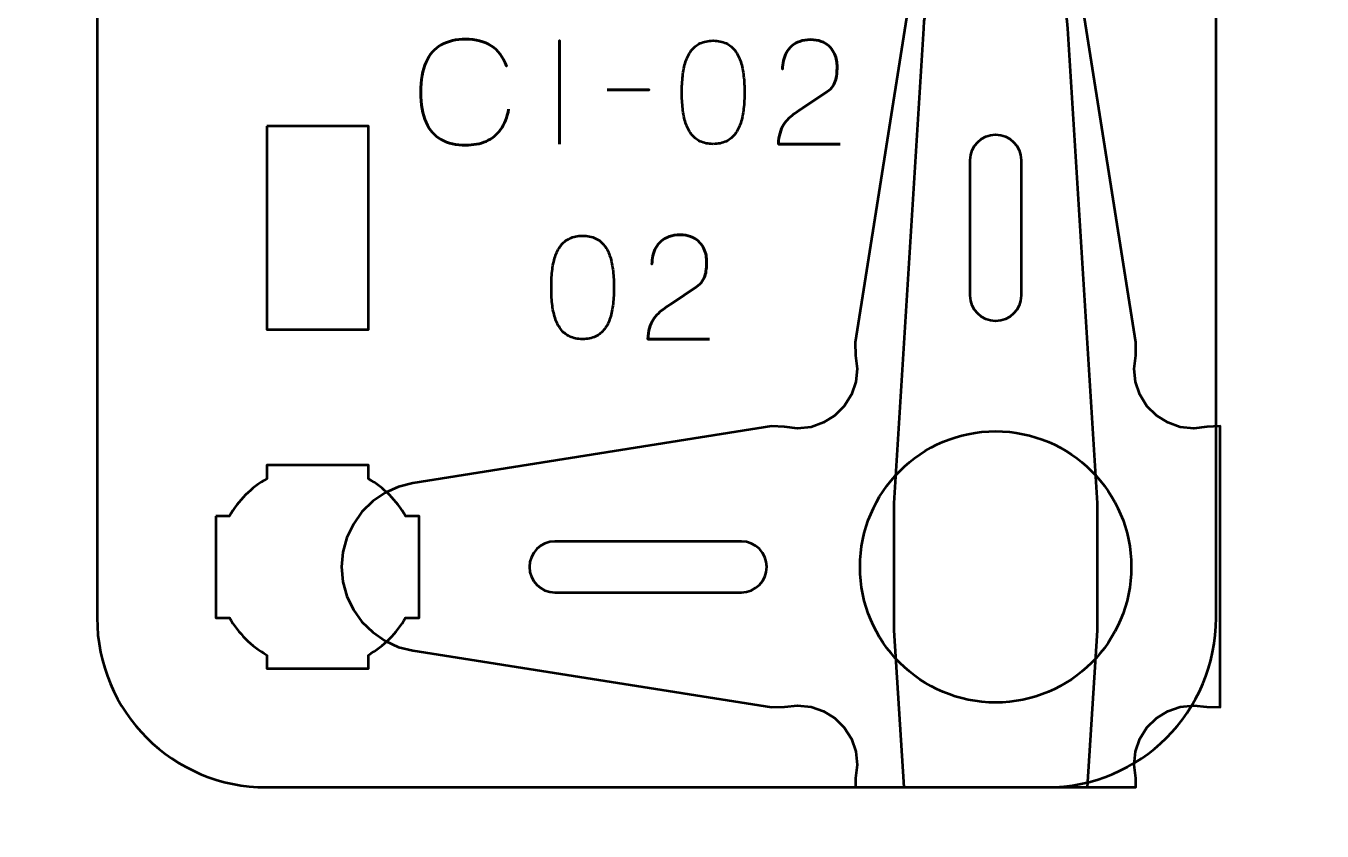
# Model space of a CAD drawing. Header units: centimetres. Extents: x -21 to 0, y -29.7 to 0.
# Drawn here: x -12.366 to -8.543, y -24.629 to -22.255 of the extents above; entities that cross this region are included whole.
import ezdxf

# ---------------------------------------------------------------- set-up
doc = ezdxf.new("R2010")
doc.units = ezdxf.units.CM
doc.header["$MEASUREMENT"] = 0
doc.layers.add('Layer 1', color=7, linetype='Continuous')

msp = doc.modelspace()

# ---------------------------------------------------------------- linework, layer by layer
at = {"layer": 'Layer 1', "color": 250, "lineweight": 53}
msp.add_ellipse((-9.50589, -23.85), major_axis=(0, 0.4), ratio=1, dxfattribs=at)
at = {"layer": 'Layer 1', "color": 22, "lineweight": 53}
msp.add_open_spline([(-21.00003, -29.19995), (-21.00003, -29.19995), (-21.00003, -0.49992), (-21.00003, -0.49992), (-21.00003, -0.49992), (-21.00003, -0.22295), (-20.77694, 0.00004), (-20.49994, 0.00004), (-20.49994, 0.00004), (-20.49994, 0.00004), (-0.50008, 0.00004), (-0.50008, 0.00004), (-0.50008, 0.00004), (-0.22294, 0.00004), (0.00002, -0.22295), (0.00002, -0.49992), (0.00002, -0.49992), (0.00002, -0.49992), (0.00002, -29.19995), (0.00002, -29.19995), (0.00002, -29.19995), (0.00002, -29.47695), (-0.22294, -29.70004), (-0.50008, -29.70004), (-0.50008, -29.70004), (-0.50008, -29.70004), (-20.49994, -29.70004), (-20.49994, -29.70004), (-20.49994, -29.70004), (-20.77694, -29.70004), (-21.00003, -29.47695), (-21.00003, -29.19995)], degree=3, knots=[0, 0, 0, 0, 0.125, 0.125, 0.125, 0.125, 0.25, 0.25, 0.25, 0.25, 0.375, 0.375, 0.375, 0.375, 0.5, 0.5, 0.5, 0.5, 0.625, 0.625, 0.625, 0.625, 0.75, 0.75, 0.75, 0.75, 0.875, 0.875, 0.875, 0.875, 1, 1, 1, 1], dxfattribs=at)
at = {"layer": 'Layer 1', "color": 114, "lineweight": 53}
msp.add_open_spline([(-11.65583, -21.19997), (-11.65583, -21.19997), (-9.35596, -21.19997), (-9.35596, -21.19997), (-9.35596, -21.19997), (-9.07882, -21.19997), (-8.85586, -21.42306), (-8.85586, -21.70006), (-8.85586, -21.70006), (-8.85586, -21.70006), (-8.85586, -23.99993), (-8.85586, -23.99993), (-8.85586, -23.99993), (-8.85586, -24.27707), (-9.07882, -24.50003), (-9.35596, -24.50003), (-9.35596, -24.50003), (-9.35596, -24.50003), (-11.65583, -24.50003), (-11.65583, -24.50003), (-11.65583, -24.50003), (-11.93283, -24.50003), (-12.15592, -24.27707), (-12.15592, -23.99993), (-12.15592, -23.99993), (-12.15592, -23.99993), (-12.15592, -21.70006), (-12.15592, -21.70006), (-12.15592, -21.70006), (-12.15592, -21.42306), (-11.93283, -21.19997), (-11.65583, -21.19997)], degree=3, knots=[0, 0, 0, 0, 0.125, 0.125, 0.125, 0.125, 0.25, 0.25, 0.25, 0.25, 0.375, 0.375, 0.375, 0.375, 0.5, 0.5, 0.5, 0.5, 0.625, 0.625, 0.625, 0.625, 0.75, 0.75, 0.75, 0.75, 0.875, 0.875, 0.875, 0.875, 1, 1, 1, 1], dxfattribs=at)
at = {"layer": 'Layer 1', "color": 30, "lineweight": 53}
for points, knots in [([(-9.25916, -22.1307), (-9.25916, -22.1307), (-9.09202, -23.18818), (-9.09202, -23.18818), (-9.09202, -23.18818), (-9.09202, -23.18818), (-9.09281, -23.227), (-9.09281, -23.227), (-9.09281, -23.227), (-9.09281, -23.227), (-9.09757, -23.26582), (-9.09757, -23.26582), (-9.09757, -23.26582), (-9.09757, -23.26582), (-9.0936, -23.30463), (-9.0936, -23.30463), (-9.0936, -23.30463), (-9.0936, -23.30463), (-9.08093, -23.34185), (-9.08093, -23.34185), (-9.08093, -23.34185), (-9.08093, -23.34185), (-9.05954, -23.37592), (-9.05954, -23.37592), (-9.05954, -23.37592), (-9.05954, -23.37592), (-9.0318, -23.40364), (-9.0318, -23.40364), (-9.0318, -23.40364), (-9.0318, -23.40364), (-8.99855, -23.42423), (-8.99855, -23.42423), (-8.99855, -23.42423), (-8.99855, -23.42423), (-8.96131, -23.4377), (-8.96131, -23.4377), (-8.96131, -23.4377), (-8.96131, -23.4377), (-8.9217, -23.44166), (-8.9217, -23.44166), (-8.9217, -23.44166), (-8.9217, -23.44166), (-8.8829, -23.43691), (-8.8829, -23.43691), (-8.8829, -23.43691), (-8.8829, -23.43691), (-8.84409, -23.43532), (-8.84409, -23.43532), (-8.84409, -23.43532), (-8.84409, -23.43532), (-8.84409, -24.26389), (-8.84409, -24.26389), (-8.84409, -24.26389), (-8.84409, -24.26389), (-8.8829, -24.26309), (-8.8829, -24.26309), (-8.8829, -24.26309), (-8.8829, -24.26309), (-8.9217, -24.25834), (-8.9217, -24.25834), (-8.9217, -24.25834), (-8.9217, -24.25834), (-8.96131, -24.26231), (-8.96131, -24.26231), (-8.96131, -24.26231), (-8.96131, -24.26231), (-8.99855, -24.27577), (-8.99855, -24.27577), (-8.99855, -24.27577), (-8.99855, -24.27577), (-9.0318, -24.29636), (-9.0318, -24.29636), (-9.0318, -24.29636), (-9.0318, -24.29636), (-9.05954, -24.32409), (-9.05954, -24.32409), (-9.05954, -24.32409), (-9.05954, -24.32409), (-9.08093, -24.35736), (-9.08093, -24.35736), (-9.08093, -24.35736), (-9.08093, -24.35736), (-9.0936, -24.39459), (-9.0936, -24.39459), (-9.0936, -24.39459), (-9.0936, -24.39459), (-9.09757, -24.43419), (-9.09757, -24.43419), (-9.09757, -24.43419), (-9.09757, -24.43419), (-9.09281, -24.47301), (-9.09281, -24.47301), (-9.09281, -24.47301), (-9.09281, -24.47301), (-9.09226, -24.50003), (-9.09226, -24.50003), (-9.09226, -24.50003), (-9.09226, -24.50003), (-9.91954, -24.50003), (-9.91954, -24.50003), (-9.91954, -24.50003), (-9.91954, -24.50003), (-9.91899, -24.47301), (-9.91899, -24.47301), (-9.91899, -24.47301), (-9.91899, -24.47301), (-9.91424, -24.43419), (-9.91424, -24.43419), (-9.91424, -24.43419), (-9.91424, -24.43419), (-9.9182, -24.39459), (-9.9182, -24.39459), (-9.9182, -24.39459), (-9.9182, -24.39459), (-9.93087, -24.35736), (-9.93087, -24.35736), (-9.93087, -24.35736), (-9.93087, -24.35736), (-9.95226, -24.32409), (-9.95226, -24.32409), (-9.95226, -24.32409), (-9.95226, -24.32409), (-9.97999, -24.29636), (-9.97999, -24.29636), (-9.97999, -24.29636), (-9.97999, -24.29636), (-10.01326, -24.27577), (-10.01326, -24.27577), (-10.01326, -24.27577), (-10.01326, -24.27577), (-10.05048, -24.26231), (-10.05048, -24.26231), (-10.05048, -24.26231), (-10.05048, -24.26231), (-10.09009, -24.25834), (-10.09009, -24.25834), (-10.09009, -24.25834), (-10.09009, -24.25834), (-10.1289, -24.26309), (-10.1289, -24.26309), (-10.1289, -24.26309), (-10.1289, -24.26309), (-10.16692, -24.26389), (-10.16692, -24.26389), (-10.16692, -24.26389), (-10.16692, -24.26389), (-11.2244, -24.09675), (-11.2244, -24.09675), (-11.2244, -24.09675), (-11.2244, -24.09675), (-11.26717, -24.08645), (-11.26717, -24.08645), (-11.26717, -24.08645), (-11.26717, -24.08645), (-11.30678, -24.06823), (-11.30678, -24.06823), (-11.30678, -24.06823), (-11.30678, -24.06823), (-11.34322, -24.04288), (-11.34322, -24.04288), (-11.34322, -24.04288), (-11.34322, -24.04288), (-11.3749, -24.01199), (-11.3749, -24.01199), (-11.3749, -24.01199), (-11.3749, -24.01199), (-11.40025, -23.97635), (-11.40025, -23.97635), (-11.40025, -23.97635), (-11.40025, -23.97635), (-11.41925, -23.93674), (-11.41925, -23.93674), (-11.41925, -23.93674), (-11.41925, -23.93674), (-11.43115, -23.89397), (-11.43115, -23.89397), (-11.43115, -23.89397), (-11.43115, -23.89397), (-11.43511, -23.84961), (-11.43511, -23.84961), (-11.43511, -23.84961), (-11.43511, -23.84961), (-11.43115, -23.80604), (-11.43115, -23.80604), (-11.43115, -23.80604), (-11.43115, -23.80604), (-11.41925, -23.76327), (-11.41925, -23.76327), (-11.41925, -23.76327), (-11.41925, -23.76327), (-11.40025, -23.72366), (-11.40025, -23.72366), (-11.40025, -23.72366), (-11.40025, -23.72366), (-11.3749, -23.68722), (-11.3749, -23.68722), (-11.3749, -23.68722), (-11.3749, -23.68722), (-11.34322, -23.65633), (-11.34322, -23.65633), (-11.34322, -23.65633), (-11.34322, -23.65633), (-11.30678, -23.63178), (-11.30678, -23.63178), (-11.30678, -23.63178), (-11.30678, -23.63178), (-11.26717, -23.61355), (-11.26717, -23.61355), (-11.26717, -23.61355), (-11.26717, -23.61355), (-11.2244, -23.60326), (-11.2244, -23.60326), (-11.2244, -23.60326), (-11.2244, -23.60326), (-10.16692, -23.43532), (-10.16692, -23.43532), (-10.16692, -23.43532), (-10.16692, -23.43532), (-10.1289, -23.43691), (-10.1289, -23.43691), (-10.1289, -23.43691), (-10.1289, -23.43691), (-10.09009, -23.44166), (-10.09009, -23.44166), (-10.09009, -23.44166), (-10.09009, -23.44166), (-10.05048, -23.4377), (-10.05048, -23.4377), (-10.05048, -23.4377), (-10.05048, -23.4377), (-10.01326, -23.42423), (-10.01326, -23.42423), (-10.01326, -23.42423), (-10.01326, -23.42423), (-9.97999, -23.40364), (-9.97999, -23.40364), (-9.97999, -23.40364), (-9.97999, -23.40364), (-9.95226, -23.37592), (-9.95226, -23.37592), (-9.95226, -23.37592), (-9.95226, -23.37592), (-9.93087, -23.34185), (-9.93087, -23.34185), (-9.93087, -23.34185), (-9.93087, -23.34185), (-9.9182, -23.30463), (-9.9182, -23.30463), (-9.9182, -23.30463), (-9.9182, -23.30463), (-9.91424, -23.26582), (-9.91424, -23.26582), (-9.91424, -23.26582), (-9.91424, -23.26582), (-9.91899, -23.227), (-9.91899, -23.227), (-9.91899, -23.227), (-9.91899, -23.227), (-9.91978, -23.18818), (-9.91978, -23.18818), (-9.91978, -23.18818), (-9.91978, -23.18818), (-9.75265, -22.1307), (-9.75265, -22.1307), (-9.75265, -22.1307), (-9.75265, -22.1307), (-9.74235, -22.08793), (-9.74235, -22.08793), (-9.74235, -22.08793), (-9.74235, -22.08793), (-9.72413, -22.04753), (-9.72413, -22.04753), (-9.72413, -22.04753), (-9.72413, -22.04753), (-9.69878, -22.01109), (-9.69878, -22.01109), (-9.69878, -22.01109), (-9.69878, -22.01109), (-9.66789, -21.9802), (-9.66789, -21.9802), (-9.66789, -21.9802), (-9.66789, -21.9802), (-9.63225, -21.95406), (-9.63225, -21.95406), (-9.63225, -21.95406), (-9.63225, -21.95406), (-9.59264, -21.93584), (-9.59264, -21.93584), (-9.59264, -21.93584), (-9.59264, -21.93584), (-9.54985, -21.92396), (-9.54985, -21.92396), (-9.54985, -21.92396), (-9.54985, -21.92396), (-9.5055, -21.92), (-9.5055, -21.92), (-9.5055, -21.92), (-9.5055, -21.92), (-9.46193, -21.92396), (-9.46193, -21.92396), (-9.46193, -21.92396), (-9.46193, -21.92396), (-9.41916, -21.93584), (-9.41916, -21.93584), (-9.41916, -21.93584), (-9.41916, -21.93584), (-9.37955, -21.95406), (-9.37955, -21.95406), (-9.37955, -21.95406), (-9.37955, -21.95406), (-9.34391, -21.9802), (-9.34391, -21.9802), (-9.34391, -21.9802), (-9.34391, -21.9802), (-9.31302, -22.01109), (-9.31302, -22.01109), (-9.31302, -22.01109), (-9.31302, -22.01109), (-9.28766, -22.04753), (-9.28766, -22.04753), (-9.28766, -22.04753), (-9.28766, -22.04753), (-9.26945, -22.08793), (-9.26945, -22.08793), (-9.26945, -22.08793), (-9.26945, -22.08793), (-9.25916, -22.1307), (-9.25916, -22.1307)], [0, 0, 0, 0, 0.0121951, 0.0121951, 0.0121951, 0.0121951, 0.0243902, 0.0243902, 0.0243902, 0.0243902, 0.0365854, 0.0365854, 0.0365854, 0.0365854, 0.0487805, 0.0487805, 0.0487805, 0.0487805, 0.0609756, 0.0609756, 0.0609756, 0.0609756, 0.0731707, 0.0731707, 0.0731707, 0.0731707, 0.0853659, 0.0853659, 0.0853659, 0.0853659, 0.097561, 0.097561, 0.097561, 0.097561, 0.1097561, 0.1097561, 0.1097561, 0.1097561, 0.1219512, 0.1219512, 0.1219512, 0.1219512, 0.1341463, 0.1341463, 0.1341463, 0.1341463, 0.1463415, 0.1463415, 0.1463415, 0.1463415, 0.1585366, 0.1585366, 0.1585366, 0.1585366, 0.1707317, 0.1707317, 0.1707317, 0.1707317, 0.1829268, 0.1829268, 0.1829268, 0.1829268, 0.195122, 0.195122, 0.195122, 0.195122, 0.2073171, 0.2073171, 0.2073171, 0.2073171, 0.2195122, 0.2195122, 0.2195122, 0.2195122, 0.2317073, 0.2317073, 0.2317073, 0.2317073, 0.2439024, 0.2439024, 0.2439024, 0.2439024, 0.2560976, 0.2560976, 0.2560976, 0.2560976, 0.2682927, 0.2682927, 0.2682927, 0.2682927, 0.2804878, 0.2804878, 0.2804878, 0.2804878, 0.2926829, 0.2926829, 0.2926829, 0.2926829, 0.304878, 0.304878, 0.304878, 0.304878, 0.3170732, 0.3170732, 0.3170732, 0.3170732, 0.3292683, 0.3292683, 0.3292683, 0.3292683, 0.3414634, 0.3414634, 0.3414634, 0.3414634, 0.3536585, 0.3536585, 0.3536585, 0.3536585, 0.3658537, 0.3658537, 0.3658537, 0.3658537, 0.3780488, 0.3780488, 0.3780488, 0.3780488, 0.3902439, 0.3902439, 0.3902439, 0.3902439, 0.402439, 0.402439, 0.402439, 0.402439, 0.4146341, 0.4146341, 0.4146341, 0.4146341, 0.4268293, 0.4268293, 0.4268293, 0.4268293, 0.4390244, 0.4390244, 0.4390244, 0.4390244, 0.4512195, 0.4512195, 0.4512195, 0.4512195, 0.4634146, 0.4634146, 0.4634146, 0.4634146, 0.4756098, 0.4756098, 0.4756098, 0.4756098, 0.4878049, 0.4878049, 0.4878049, 0.4878049, 0.5, 0.5, 0.5, 0.5, 0.5121951, 0.5121951, 0.5121951, 0.5121951, 0.5243902, 0.5243902, 0.5243902, 0.5243902, 0.5365854, 0.5365854, 0.5365854, 0.5365854, 0.5487805, 0.5487805, 0.5487805, 0.5487805, 0.5609756, 0.5609756, 0.5609756, 0.5609756, 0.5731707, 0.5731707, 0.5731707, 0.5731707, 0.5853659, 0.5853659, 0.5853659, 0.5853659, 0.597561, 0.597561, 0.597561, 0.597561, 0.6097561, 0.6097561, 0.6097561, 0.6097561, 0.6219512, 0.6219512, 0.6219512, 0.6219512, 0.6341463, 0.6341463, 0.6341463, 0.6341463, 0.6463415, 0.6463415, 0.6463415, 0.6463415, 0.6585366, 0.6585366, 0.6585366, 0.6585366, 0.6707317, 0.6707317, 0.6707317, 0.6707317, 0.6829268, 0.6829268, 0.6829268, 0.6829268, 0.695122, 0.695122, 0.695122, 0.695122, 0.7073171, 0.7073171, 0.7073171, 0.7073171, 0.7195122, 0.7195122, 0.7195122, 0.7195122, 0.7317073, 0.7317073, 0.7317073, 0.7317073, 0.7439024, 0.7439024, 0.7439024, 0.7439024, 0.7560976, 0.7560976, 0.7560976, 0.7560976, 0.7682927, 0.7682927, 0.7682927, 0.7682927, 0.7804878, 0.7804878, 0.7804878, 0.7804878, 0.7926829, 0.7926829, 0.7926829, 0.7926829, 0.804878, 0.804878, 0.804878, 0.804878, 0.8170732, 0.8170732, 0.8170732, 0.8170732, 0.8292683, 0.8292683, 0.8292683, 0.8292683, 0.8414634, 0.8414634, 0.8414634, 0.8414634, 0.8536585, 0.8536585, 0.8536585, 0.8536585, 0.8658537, 0.8658537, 0.8658537, 0.8658537, 0.8780488, 0.8780488, 0.8780488, 0.8780488, 0.8902439, 0.8902439, 0.8902439, 0.8902439, 0.902439, 0.902439, 0.902439, 0.902439, 0.9146341, 0.9146341, 0.9146341, 0.9146341, 0.9268293, 0.9268293, 0.9268293, 0.9268293, 0.9390244, 0.9390244, 0.9390244, 0.9390244, 0.9512195, 0.9512195, 0.9512195, 0.9512195, 0.9634146, 0.9634146, 0.9634146, 0.9634146, 0.9756098, 0.9756098, 0.9756098, 0.9756098, 0.9878049, 0.9878049, 0.9878049, 0.9878049, 1, 1, 1, 1]), ([(-9.80589, -24.0375), (-9.80589, -24.0375), (-9.80589, -23.6625), (-9.80589, -23.6625), (-9.80589, -23.6625), (-9.80589, -23.6625), (-9.71839, -22.2625), (-9.71839, -22.2625), (-9.71839, -22.2625), (-9.71839, -22.14546), (-9.62293, -22.05), (-9.50589, -22.05), (-9.50589, -22.05), (-9.38885, -22.05), (-9.29339, -22.14546), (-9.29339, -22.2625), (-9.29339, -22.2625), (-9.29339, -22.2625), (-9.20589, -23.6625), (-9.20589, -23.6625), (-9.20589, -23.6625), (-9.20589, -23.6625), (-9.20589, -24.0375), (-9.20589, -24.0375), (-9.20589, -24.0375), (-9.20589, -24.0375), (-9.2348, -24.50003), (-9.2348, -24.50003), (-9.2348, -24.50003), (-9.2348, -24.50003), (-9.77698, -24.50003), (-9.77698, -24.50003), (-9.77698, -24.50003), (-9.77698, -24.50003), (-9.80589, -24.0375), (-9.80589, -24.0375)], [0, 0, 0, 0, 0.1111111, 0.1111111, 0.1111111, 0.1111111, 0.2222222, 0.2222222, 0.2222222, 0.2222222, 0.3333333, 0.3333333, 0.3333333, 0.3333333, 0.4444444, 0.4444444, 0.4444444, 0.4444444, 0.5555556, 0.5555556, 0.5555556, 0.5555556, 0.6666667, 0.6666667, 0.6666667, 0.6666667, 0.7777778, 0.7777778, 0.7777778, 0.7777778, 0.8888889, 0.8888889, 0.8888889, 0.8888889, 1, 1, 1, 1]), ([(-10.94226, -22.50037), (-10.94678, -22.52457), (-10.95468, -22.54454), (-10.96576, -22.5602), (-10.96576, -22.5602), (-10.9769, -22.5758), (-10.99116, -22.58737), (-11.00851, -22.59492), (-11.00851, -22.59492), (-11.0258, -22.60247), (-11.04612, -22.60628), (-11.06926, -22.60621), (-11.06926, -22.60621), (-11.09741, -22.60628), (-11.12133, -22.60084), (-11.14095, -22.58977), (-11.14095, -22.58977), (-11.16056, -22.57876), (-11.17552, -22.56176), (-11.18582, -22.53869), (-11.18582, -22.53869), (-11.19612, -22.51561), (-11.20127, -22.48605), (-11.20134, -22.45), (-11.20134, -22.45), (-11.20127, -22.41409), (-11.19612, -22.38459), (-11.18582, -22.36152), (-11.18582, -22.36152), (-11.17552, -22.33845), (-11.16056, -22.32138), (-11.14095, -22.3103), (-11.14095, -22.3103), (-11.12133, -22.29922), (-11.09741, -22.29372), (-11.06926, -22.29379), (-11.06926, -22.29379), (-11.03913, -22.29372), (-11.01388, -22.30014), (-10.99356, -22.31305), (-10.99356, -22.31305), (-10.97331, -22.32596), (-10.95842, -22.34593), (-10.94904, -22.37295), (-10.94904, -22.37295), (-10.95842, -22.34593), (-10.97331, -22.32596), (-10.99356, -22.31305), (-10.99356, -22.31305), (-11.01388, -22.30014), (-11.03913, -22.29372), (-11.06926, -22.29379), (-11.06926, -22.29379), (-11.09741, -22.29372), (-11.12133, -22.29922), (-11.14095, -22.3103), (-11.14095, -22.3103), (-11.16056, -22.32138), (-11.17552, -22.33845), (-11.18582, -22.36152), (-11.18582, -22.36152), (-11.19612, -22.38459), (-11.20127, -22.41409), (-11.20134, -22.45), (-11.20134, -22.45), (-11.20127, -22.48605), (-11.19612, -22.51561), (-11.18582, -22.53869), (-11.18582, -22.53869), (-11.17552, -22.56176), (-11.16056, -22.57876), (-11.14095, -22.58977), (-11.14095, -22.58977), (-11.12133, -22.60084), (-11.09741, -22.60628), (-11.06926, -22.60621), (-11.06926, -22.60621), (-11.04612, -22.60628), (-11.0258, -22.60247), (-11.00851, -22.59492), (-11.00851, -22.59492), (-10.99116, -22.58737), (-10.9769, -22.5758), (-10.96576, -22.5602), (-10.96576, -22.5602), (-10.95468, -22.54454), (-10.94678, -22.52457), (-10.94226, -22.50037)], [0, 0, 0, 0, 0.0454545, 0.0454545, 0.0454545, 0.0454545, 0.0909091, 0.0909091, 0.0909091, 0.0909091, 0.1363636, 0.1363636, 0.1363636, 0.1363636, 0.1818182, 0.1818182, 0.1818182, 0.1818182, 0.2272727, 0.2272727, 0.2272727, 0.2272727, 0.2727273, 0.2727273, 0.2727273, 0.2727273, 0.3181818, 0.3181818, 0.3181818, 0.3181818, 0.3636364, 0.3636364, 0.3636364, 0.3636364, 0.4090909, 0.4090909, 0.4090909, 0.4090909, 0.4545455, 0.4545455, 0.4545455, 0.4545455, 0.5, 0.5, 0.5, 0.5, 0.5454545, 0.5454545, 0.5454545, 0.5454545, 0.5909091, 0.5909091, 0.5909091, 0.5909091, 0.6363636, 0.6363636, 0.6363636, 0.6363636, 0.6818182, 0.6818182, 0.6818182, 0.6818182, 0.7272727, 0.7272727, 0.7272727, 0.7272727, 0.7727273, 0.7727273, 0.7727273, 0.7727273, 0.8181818, 0.8181818, 0.8181818, 0.8181818, 0.8636364, 0.8636364, 0.8636364, 0.8636364, 0.9090909, 0.9090909, 0.9090909, 0.9090909, 0.9545455, 0.9545455, 0.9545455, 0.9545455, 1, 1, 1, 1]), ([(-10.7924, -22.60282), (-10.7924, -22.60282), (-10.7924, -22.2976), (-10.7924, -22.2976), (-10.7924, -22.2976), (-10.7924, -22.2976), (-10.7924, -22.60282), (-10.7924, -22.60282)], [0, 0, 0, 0, 0.5, 0.5, 0.5, 0.5, 1, 1, 1, 1]), ([(-10.33901, -22.60282), (-10.3242, -22.60275), (-10.31143, -22.60014), (-10.30077, -22.59506), (-10.30077, -22.59506), (-10.29019, -22.58998), (-10.28137, -22.58271), (-10.27432, -22.57347), (-10.27432, -22.57347), (-10.26733, -22.56416), (-10.26183, -22.55315), (-10.25774, -22.54045), (-10.25774, -22.54045), (-10.25371, -22.52775), (-10.25082, -22.51385), (-10.2492, -22.49861), (-10.2492, -22.49861), (-10.2475, -22.48337), (-10.24666, -22.46735), (-10.24673, -22.45042), (-10.24673, -22.45042), (-10.24666, -22.43356), (-10.2475, -22.41754), (-10.2492, -22.40237), (-10.2492, -22.40237), (-10.25082, -22.3872), (-10.25371, -22.37323), (-10.25774, -22.36053), (-10.25774, -22.36053), (-10.26183, -22.3479), (-10.26733, -22.3369), (-10.27432, -22.32751), (-10.27432, -22.32751), (-10.28137, -22.3182), (-10.29019, -22.31093), (-10.30077, -22.30585), (-10.30077, -22.30585), (-10.31143, -22.3007), (-10.3242, -22.29809), (-10.33901, -22.29802), (-10.33901, -22.29802), (-10.35383, -22.29809), (-10.3666, -22.3007), (-10.37726, -22.30585), (-10.37726, -22.30585), (-10.38784, -22.31093), (-10.39666, -22.3182), (-10.40371, -22.32751), (-10.40371, -22.32751), (-10.4107, -22.3369), (-10.4162, -22.3479), (-10.42029, -22.36053), (-10.42029, -22.36053), (-10.42432, -22.37323), (-10.42721, -22.3872), (-10.42883, -22.40237), (-10.42883, -22.40237), (-10.43052, -22.41754), (-10.43137, -22.43356), (-10.4313, -22.45042), (-10.4313, -22.45042), (-10.43137, -22.46735), (-10.43052, -22.48337), (-10.42883, -22.49861), (-10.42883, -22.49861), (-10.42721, -22.51385), (-10.42432, -22.52775), (-10.42029, -22.54045), (-10.42029, -22.54045), (-10.4162, -22.55315), (-10.4107, -22.56416), (-10.40371, -22.57347), (-10.40371, -22.57347), (-10.39666, -22.58271), (-10.38784, -22.58998), (-10.37726, -22.59506), (-10.37726, -22.59506), (-10.3666, -22.60014), (-10.35383, -22.60275), (-10.33901, -22.60282)], [0, 0, 0, 0, 0.05, 0.05, 0.05, 0.05, 0.1, 0.1, 0.1, 0.1, 0.15, 0.15, 0.15, 0.15, 0.2, 0.2, 0.2, 0.2, 0.25, 0.25, 0.25, 0.25, 0.3, 0.3, 0.3, 0.3, 0.35, 0.35, 0.35, 0.35, 0.4, 0.4, 0.4, 0.4, 0.45, 0.45, 0.45, 0.45, 0.5, 0.5, 0.5, 0.5, 0.55, 0.55, 0.55, 0.55, 0.6, 0.6, 0.6, 0.6, 0.65, 0.65, 0.65, 0.65, 0.7, 0.7, 0.7, 0.7, 0.75, 0.75, 0.75, 0.75, 0.8, 0.8, 0.8, 0.8, 0.85, 0.85, 0.85, 0.85, 0.9, 0.9, 0.9, 0.9, 0.95, 0.95, 0.95, 0.95, 1, 1, 1, 1]), ([(-10.33901, -22.60282), (-10.3242, -22.60275), (-10.31143, -22.60014), (-10.30077, -22.59506), (-10.30077, -22.59506), (-10.29019, -22.58998), (-10.28137, -22.58271), (-10.27432, -22.57347), (-10.27432, -22.57347), (-10.26733, -22.56416), (-10.26183, -22.55315), (-10.25774, -22.54045), (-10.25774, -22.54045), (-10.25371, -22.52775), (-10.25082, -22.51385), (-10.2492, -22.49861), (-10.2492, -22.49861), (-10.2475, -22.48337), (-10.24666, -22.46735), (-10.24673, -22.45042), (-10.24673, -22.45042), (-10.24666, -22.43356), (-10.2475, -22.41754), (-10.2492, -22.40237), (-10.2492, -22.40237), (-10.25082, -22.3872), (-10.25371, -22.37323), (-10.25774, -22.36053), (-10.25774, -22.36053), (-10.26183, -22.3479), (-10.26733, -22.3369), (-10.27432, -22.32751), (-10.27432, -22.32751), (-10.28137, -22.3182), (-10.29019, -22.31093), (-10.30077, -22.30585), (-10.30077, -22.30585), (-10.31143, -22.3007), (-10.3242, -22.29809), (-10.33901, -22.29802), (-10.33901, -22.29802), (-10.35383, -22.29809), (-10.3666, -22.3007), (-10.37726, -22.30585), (-10.37726, -22.30585), (-10.38784, -22.31093), (-10.39666, -22.3182), (-10.40371, -22.32751), (-10.40371, -22.32751), (-10.4107, -22.3369), (-10.4162, -22.3479), (-10.42029, -22.36053), (-10.42029, -22.36053), (-10.42432, -22.37323), (-10.42721, -22.3872), (-10.42883, -22.40237), (-10.42883, -22.40237), (-10.43052, -22.41754), (-10.43137, -22.43356), (-10.4313, -22.45042), (-10.4313, -22.45042), (-10.43137, -22.46735), (-10.43052, -22.48337), (-10.42883, -22.49861), (-10.42883, -22.49861), (-10.42721, -22.51385), (-10.42432, -22.52775), (-10.42029, -22.54045), (-10.42029, -22.54045), (-10.4162, -22.55315), (-10.4107, -22.56416), (-10.40371, -22.57347), (-10.40371, -22.57347), (-10.39666, -22.58271), (-10.38784, -22.58998), (-10.37726, -22.59506), (-10.37726, -22.59506), (-10.3666, -22.60014), (-10.35383, -22.60275), (-10.33901, -22.60282)], [0, 0, 0, 0, 0.05, 0.05, 0.05, 0.05, 0.1, 0.1, 0.1, 0.1, 0.15, 0.15, 0.15, 0.15, 0.2, 0.2, 0.2, 0.2, 0.25, 0.25, 0.25, 0.25, 0.3, 0.3, 0.3, 0.3, 0.35, 0.35, 0.35, 0.35, 0.4, 0.4, 0.4, 0.4, 0.45, 0.45, 0.45, 0.45, 0.5, 0.5, 0.5, 0.5, 0.55, 0.55, 0.55, 0.55, 0.6, 0.6, 0.6, 0.6, 0.65, 0.65, 0.65, 0.65, 0.7, 0.7, 0.7, 0.7, 0.75, 0.75, 0.75, 0.75, 0.8, 0.8, 0.8, 0.8, 0.85, 0.85, 0.85, 0.85, 0.9, 0.9, 0.9, 0.9, 0.95, 0.95, 0.95, 0.95, 1, 1, 1, 1]), ([(-9.96479, -22.60282), (-9.96479, -22.60282), (-10.1464, -22.60282), (-10.1464, -22.60282), (-10.1464, -22.60282), (-10.14605, -22.59054), (-10.1445, -22.57968), (-10.14188, -22.57036), (-10.14188, -22.57036), (-10.1392, -22.56105), (-10.13561, -22.55287), (-10.13116, -22.54581), (-10.13116, -22.54581), (-10.12664, -22.53876), (-10.12149, -22.53248), (-10.11564, -22.52697), (-10.11564, -22.52697), (-10.10978, -22.5214), (-10.1035, -22.51632), (-10.09673, -22.51152), (-10.09673, -22.51152), (-10.08996, -22.50679), (-10.08297, -22.50207), (-10.0757, -22.49741), (-10.0757, -22.49741), (-10.0757, -22.49741), (-10.00331, -22.44915), (-10.00331, -22.44915), (-10.00331, -22.44915), (-9.99591, -22.44393), (-9.99012, -22.43822), (-9.98603, -22.43208), (-9.98603, -22.43208), (-9.98187, -22.42594), (-9.97897, -22.41945), (-9.97721, -22.4126), (-9.97721, -22.4126), (-9.97552, -22.40583), (-9.97446, -22.39885), (-9.97411, -22.39179), (-9.97411, -22.39179), (-9.97375, -22.38466), (-9.97361, -22.37754), (-9.97368, -22.37041), (-9.97368, -22.37041), (-9.97368, -22.36456), (-9.97446, -22.35828), (-9.97601, -22.3515), (-9.97601, -22.3515), (-9.97763, -22.3448), (-9.98017, -22.3381), (-9.98377, -22.33147), (-9.98377, -22.33147), (-9.98737, -22.32483), (-9.99217, -22.31877), (-9.99816, -22.31326), (-9.99816, -22.31326), (-10.00416, -22.30783), (-10.01157, -22.30346), (-10.02039, -22.30014), (-10.02039, -22.30014), (-10.02921, -22.29682), (-10.03958, -22.29513), (-10.05157, -22.29506), (-10.05157, -22.29506), (-10.06364, -22.29513), (-10.07429, -22.29682), (-10.08347, -22.30007), (-10.08347, -22.30007), (-10.09264, -22.30331), (-10.10047, -22.30783), (-10.10696, -22.31354), (-10.10696, -22.31354), (-10.11345, -22.31926), (-10.11867, -22.32589), (-10.12276, -22.3333), (-10.12276, -22.3333), (-10.12686, -22.34071), (-10.12982, -22.34861), (-10.13172, -22.35694), (-10.13172, -22.35694), (-10.13363, -22.36526), (-10.13455, -22.37373), (-10.13455, -22.38227), (-10.13455, -22.38227), (-10.13455, -22.37373), (-10.13363, -22.36526), (-10.13172, -22.35694), (-10.13172, -22.35694), (-10.12982, -22.34861), (-10.12686, -22.34071), (-10.12276, -22.3333), (-10.12276, -22.3333), (-10.11867, -22.32589), (-10.11345, -22.31926), (-10.10696, -22.31354), (-10.10696, -22.31354), (-10.10047, -22.30783), (-10.09264, -22.30331), (-10.08347, -22.30007), (-10.08347, -22.30007), (-10.07429, -22.29682), (-10.06364, -22.29513), (-10.05157, -22.29506), (-10.05157, -22.29506), (-10.03958, -22.29513), (-10.02921, -22.29682), (-10.02039, -22.30014), (-10.02039, -22.30014), (-10.01157, -22.30346), (-10.00416, -22.30783), (-9.99816, -22.31326), (-9.99816, -22.31326), (-9.99217, -22.31877), (-9.98737, -22.32483), (-9.98377, -22.33147), (-9.98377, -22.33147), (-9.98017, -22.3381), (-9.97763, -22.3448), (-9.97601, -22.3515), (-9.97601, -22.3515), (-9.97446, -22.35828), (-9.97368, -22.36456), (-9.97368, -22.37041), (-9.97368, -22.37041), (-9.97361, -22.37754), (-9.97375, -22.38466), (-9.97411, -22.39179), (-9.97411, -22.39179), (-9.97446, -22.39885), (-9.97552, -22.40583), (-9.97721, -22.4126), (-9.97721, -22.4126), (-9.97897, -22.41945), (-9.98187, -22.42594), (-9.98603, -22.43208), (-9.98603, -22.43208), (-9.99012, -22.43822), (-9.99591, -22.44393), (-10.00331, -22.44915), (-10.00331, -22.44915), (-10.00331, -22.44915), (-10.0757, -22.49741), (-10.0757, -22.49741), (-10.0757, -22.49741), (-10.08297, -22.50207), (-10.08996, -22.50679), (-10.09673, -22.51152), (-10.09673, -22.51152), (-10.1035, -22.51632), (-10.10978, -22.5214), (-10.11564, -22.52697), (-10.11564, -22.52697), (-10.12149, -22.53248), (-10.12664, -22.53876), (-10.13116, -22.54581), (-10.13116, -22.54581), (-10.13561, -22.55287), (-10.1392, -22.56105), (-10.14188, -22.57036), (-10.14188, -22.57036), (-10.1445, -22.57968), (-10.14605, -22.59054), (-10.1464, -22.60282), (-10.1464, -22.60282), (-10.1464, -22.60282), (-9.96479, -22.60282), (-9.96479, -22.60282)], [0, 0, 0, 0, 0.0238095, 0.0238095, 0.0238095, 0.0238095, 0.047619, 0.047619, 0.047619, 0.047619, 0.0714286, 0.0714286, 0.0714286, 0.0714286, 0.0952381, 0.0952381, 0.0952381, 0.0952381, 0.1190476, 0.1190476, 0.1190476, 0.1190476, 0.1428571, 0.1428571, 0.1428571, 0.1428571, 0.1666667, 0.1666667, 0.1666667, 0.1666667, 0.1904762, 0.1904762, 0.1904762, 0.1904762, 0.2142857, 0.2142857, 0.2142857, 0.2142857, 0.2380952, 0.2380952, 0.2380952, 0.2380952, 0.2619048, 0.2619048, 0.2619048, 0.2619048, 0.2857143, 0.2857143, 0.2857143, 0.2857143, 0.3095238, 0.3095238, 0.3095238, 0.3095238, 0.3333333, 0.3333333, 0.3333333, 0.3333333, 0.3571429, 0.3571429, 0.3571429, 0.3571429, 0.3809524, 0.3809524, 0.3809524, 0.3809524, 0.4047619, 0.4047619, 0.4047619, 0.4047619, 0.4285714, 0.4285714, 0.4285714, 0.4285714, 0.452381, 0.452381, 0.452381, 0.452381, 0.4761905, 0.4761905, 0.4761905, 0.4761905, 0.5, 0.5, 0.5, 0.5, 0.5238095, 0.5238095, 0.5238095, 0.5238095, 0.547619, 0.547619, 0.547619, 0.547619, 0.5714286, 0.5714286, 0.5714286, 0.5714286, 0.5952381, 0.5952381, 0.5952381, 0.5952381, 0.6190476, 0.6190476, 0.6190476, 0.6190476, 0.6428571, 0.6428571, 0.6428571, 0.6428571, 0.6666667, 0.6666667, 0.6666667, 0.6666667, 0.6904762, 0.6904762, 0.6904762, 0.6904762, 0.7142857, 0.7142857, 0.7142857, 0.7142857, 0.7380952, 0.7380952, 0.7380952, 0.7380952, 0.7619048, 0.7619048, 0.7619048, 0.7619048, 0.7857143, 0.7857143, 0.7857143, 0.7857143, 0.8095238, 0.8095238, 0.8095238, 0.8095238, 0.8333333, 0.8333333, 0.8333333, 0.8333333, 0.8571429, 0.8571429, 0.8571429, 0.8571429, 0.8809524, 0.8809524, 0.8809524, 0.8809524, 0.9047619, 0.9047619, 0.9047619, 0.9047619, 0.9285714, 0.9285714, 0.9285714, 0.9285714, 0.952381, 0.952381, 0.952381, 0.952381, 0.9761905, 0.9761905, 0.9761905, 0.9761905, 1, 1, 1, 1]), ([(-10.65143, -22.44322), (-10.65143, -22.44322), (-10.52824, -22.44322), (-10.52824, -22.44322), (-10.52824, -22.44322), (-10.52824, -22.44322), (-10.65143, -22.44322), (-10.65143, -22.44322)], [0, 0, 0, 0, 0.5, 0.5, 0.5, 0.5, 1, 1, 1, 1]), ([(-10.72403, -23.17813), (-10.70922, -23.17806), (-10.69645, -23.17545), (-10.68579, -23.17037), (-10.68579, -23.17037), (-10.67521, -23.16529), (-10.66639, -23.15802), (-10.65934, -23.14878), (-10.65934, -23.14878), (-10.65235, -23.13947), (-10.64685, -23.12846), (-10.64276, -23.11576), (-10.64276, -23.11576), (-10.63873, -23.10306), (-10.63584, -23.08916), (-10.63422, -23.07392), (-10.63422, -23.07392), (-10.63252, -23.05868), (-10.63168, -23.04266), (-10.63175, -23.02573), (-10.63175, -23.02573), (-10.63168, -23.00887), (-10.63252, -22.99285), (-10.63422, -22.97768), (-10.63422, -22.97768), (-10.63584, -22.96251), (-10.63873, -22.94854), (-10.64276, -22.93584), (-10.64276, -22.93584), (-10.64685, -22.92321), (-10.65235, -22.91221), (-10.65934, -22.90282), (-10.65934, -22.90282), (-10.66639, -22.89351), (-10.67521, -22.88624), (-10.68579, -22.88116), (-10.68579, -22.88116), (-10.69645, -22.87601), (-10.70922, -22.8734), (-10.72403, -22.87333), (-10.72403, -22.87333), (-10.73885, -22.8734), (-10.75162, -22.87601), (-10.76228, -22.88116), (-10.76228, -22.88116), (-10.77286, -22.88624), (-10.78168, -22.89351), (-10.78873, -22.90282), (-10.78873, -22.90282), (-10.79572, -22.91221), (-10.80122, -22.92321), (-10.80531, -22.93584), (-10.80531, -22.93584), (-10.80934, -22.94854), (-10.81223, -22.96251), (-10.81385, -22.97768), (-10.81385, -22.97768), (-10.81554, -22.99285), (-10.81639, -23.00887), (-10.81632, -23.02573), (-10.81632, -23.02573), (-10.81639, -23.04266), (-10.81554, -23.05868), (-10.81385, -23.07392), (-10.81385, -23.07392), (-10.81223, -23.08916), (-10.80934, -23.10306), (-10.80531, -23.11576), (-10.80531, -23.11576), (-10.80122, -23.12846), (-10.79572, -23.13947), (-10.78873, -23.14878), (-10.78873, -23.14878), (-10.78168, -23.15802), (-10.77286, -23.16529), (-10.76228, -23.17037), (-10.76228, -23.17037), (-10.75162, -23.17545), (-10.73885, -23.17806), (-10.72403, -23.17813)], [0, 0, 0, 0, 0.05, 0.05, 0.05, 0.05, 0.1, 0.1, 0.1, 0.1, 0.15, 0.15, 0.15, 0.15, 0.2, 0.2, 0.2, 0.2, 0.25, 0.25, 0.25, 0.25, 0.3, 0.3, 0.3, 0.3, 0.35, 0.35, 0.35, 0.35, 0.4, 0.4, 0.4, 0.4, 0.45, 0.45, 0.45, 0.45, 0.5, 0.5, 0.5, 0.5, 0.55, 0.55, 0.55, 0.55, 0.6, 0.6, 0.6, 0.6, 0.65, 0.65, 0.65, 0.65, 0.7, 0.7, 0.7, 0.7, 0.75, 0.75, 0.75, 0.75, 0.8, 0.8, 0.8, 0.8, 0.85, 0.85, 0.85, 0.85, 0.9, 0.9, 0.9, 0.9, 0.95, 0.95, 0.95, 0.95, 1, 1, 1, 1]), ([(-10.72403, -23.17813), (-10.70922, -23.17806), (-10.69645, -23.17545), (-10.68579, -23.17037), (-10.68579, -23.17037), (-10.67521, -23.16529), (-10.66639, -23.15802), (-10.65934, -23.14878), (-10.65934, -23.14878), (-10.65235, -23.13947), (-10.64685, -23.12846), (-10.64276, -23.11576), (-10.64276, -23.11576), (-10.63873, -23.10306), (-10.63584, -23.08916), (-10.63422, -23.07392), (-10.63422, -23.07392), (-10.63252, -23.05868), (-10.63168, -23.04266), (-10.63175, -23.02573), (-10.63175, -23.02573), (-10.63168, -23.00887), (-10.63252, -22.99285), (-10.63422, -22.97768), (-10.63422, -22.97768), (-10.63584, -22.96251), (-10.63873, -22.94854), (-10.64276, -22.93584), (-10.64276, -22.93584), (-10.64685, -22.92321), (-10.65235, -22.91221), (-10.65934, -22.90282), (-10.65934, -22.90282), (-10.66639, -22.89351), (-10.67521, -22.88624), (-10.68579, -22.88116), (-10.68579, -22.88116), (-10.69645, -22.87601), (-10.70922, -22.8734), (-10.72403, -22.87333), (-10.72403, -22.87333), (-10.73885, -22.8734), (-10.75162, -22.87601), (-10.76228, -22.88116), (-10.76228, -22.88116), (-10.77286, -22.88624), (-10.78168, -22.89351), (-10.78873, -22.90282), (-10.78873, -22.90282), (-10.79572, -22.91221), (-10.80122, -22.92321), (-10.80531, -22.93584), (-10.80531, -22.93584), (-10.80934, -22.94854), (-10.81223, -22.96251), (-10.81385, -22.97768), (-10.81385, -22.97768), (-10.81554, -22.99285), (-10.81639, -23.00887), (-10.81632, -23.02573), (-10.81632, -23.02573), (-10.81639, -23.04266), (-10.81554, -23.05868), (-10.81385, -23.07392), (-10.81385, -23.07392), (-10.81223, -23.08916), (-10.80934, -23.10306), (-10.80531, -23.11576), (-10.80531, -23.11576), (-10.80122, -23.12846), (-10.79572, -23.13947), (-10.78873, -23.14878), (-10.78873, -23.14878), (-10.78168, -23.15802), (-10.77286, -23.16529), (-10.76228, -23.17037), (-10.76228, -23.17037), (-10.75162, -23.17545), (-10.73885, -23.17806), (-10.72403, -23.17813)], [0, 0, 0, 0, 0.05, 0.05, 0.05, 0.05, 0.1, 0.1, 0.1, 0.1, 0.15, 0.15, 0.15, 0.15, 0.2, 0.2, 0.2, 0.2, 0.25, 0.25, 0.25, 0.25, 0.3, 0.3, 0.3, 0.3, 0.35, 0.35, 0.35, 0.35, 0.4, 0.4, 0.4, 0.4, 0.45, 0.45, 0.45, 0.45, 0.5, 0.5, 0.5, 0.5, 0.55, 0.55, 0.55, 0.55, 0.6, 0.6, 0.6, 0.6, 0.65, 0.65, 0.65, 0.65, 0.7, 0.7, 0.7, 0.7, 0.75, 0.75, 0.75, 0.75, 0.8, 0.8, 0.8, 0.8, 0.85, 0.85, 0.85, 0.85, 0.9, 0.9, 0.9, 0.9, 0.95, 0.95, 0.95, 0.95, 1, 1, 1, 1]), ([(-10.34981, -23.17813), (-10.34981, -23.17813), (-10.53142, -23.17813), (-10.53142, -23.17813), (-10.53142, -23.17813), (-10.53107, -23.16585), (-10.52952, -23.15499), (-10.5269, -23.14567), (-10.5269, -23.14567), (-10.52422, -23.13636), (-10.52063, -23.12818), (-10.51618, -23.12112), (-10.51618, -23.12112), (-10.51166, -23.11407), (-10.50651, -23.10779), (-10.50066, -23.10228), (-10.50066, -23.10228), (-10.4948, -23.09671), (-10.48852, -23.09163), (-10.48175, -23.08683), (-10.48175, -23.08683), (-10.47498, -23.0821), (-10.46799, -23.07738), (-10.46072, -23.07272), (-10.46072, -23.07272), (-10.46072, -23.07272), (-10.38833, -23.02446), (-10.38833, -23.02446), (-10.38833, -23.02446), (-10.38093, -23.01924), (-10.37514, -23.01353), (-10.37105, -23.00739), (-10.37105, -23.00739), (-10.36689, -23.00125), (-10.36399, -22.99476), (-10.36223, -22.98791), (-10.36223, -22.98791), (-10.36054, -22.98114), (-10.35948, -22.97416), (-10.35913, -22.9671), (-10.35913, -22.9671), (-10.35877, -22.95997), (-10.35863, -22.95285), (-10.3587, -22.94572), (-10.3587, -22.94572), (-10.3587, -22.93987), (-10.35948, -22.93359), (-10.36103, -22.92681), (-10.36103, -22.92681), (-10.36265, -22.92011), (-10.36519, -22.91341), (-10.36879, -22.90678), (-10.36879, -22.90678), (-10.37239, -22.90014), (-10.37719, -22.89408), (-10.38318, -22.88857), (-10.38318, -22.88857), (-10.38918, -22.88314), (-10.39659, -22.87877), (-10.40541, -22.87545), (-10.40541, -22.87545), (-10.41423, -22.87213), (-10.4246, -22.87044), (-10.43659, -22.87037), (-10.43659, -22.87037), (-10.44866, -22.87044), (-10.45931, -22.87213), (-10.46849, -22.87538), (-10.46849, -22.87538), (-10.47766, -22.87862), (-10.48549, -22.88314), (-10.49198, -22.88885), (-10.49198, -22.88885), (-10.49847, -22.89457), (-10.50369, -22.9012), (-10.50778, -22.90861), (-10.50778, -22.90861), (-10.51188, -22.91602), (-10.51484, -22.92392), (-10.51674, -22.93225), (-10.51674, -22.93225), (-10.51865, -22.94057), (-10.51957, -22.94904), (-10.51957, -22.95758), (-10.51957, -22.95758), (-10.51957, -22.94904), (-10.51865, -22.94057), (-10.51674, -22.93225), (-10.51674, -22.93225), (-10.51484, -22.92392), (-10.51188, -22.91602), (-10.50778, -22.90861), (-10.50778, -22.90861), (-10.50369, -22.9012), (-10.49847, -22.89457), (-10.49198, -22.88885), (-10.49198, -22.88885), (-10.48549, -22.88314), (-10.47766, -22.87862), (-10.46849, -22.87538), (-10.46849, -22.87538), (-10.45931, -22.87213), (-10.44866, -22.87044), (-10.43659, -22.87037), (-10.43659, -22.87037), (-10.4246, -22.87044), (-10.41423, -22.87213), (-10.40541, -22.87545), (-10.40541, -22.87545), (-10.39659, -22.87877), (-10.38918, -22.88314), (-10.38318, -22.88857), (-10.38318, -22.88857), (-10.37719, -22.89408), (-10.37239, -22.90014), (-10.36879, -22.90678), (-10.36879, -22.90678), (-10.36519, -22.91341), (-10.36265, -22.92011), (-10.36103, -22.92681), (-10.36103, -22.92681), (-10.35948, -22.93359), (-10.3587, -22.93987), (-10.3587, -22.94572), (-10.3587, -22.94572), (-10.35863, -22.95285), (-10.35877, -22.95997), (-10.35913, -22.9671), (-10.35913, -22.9671), (-10.35948, -22.97416), (-10.36054, -22.98114), (-10.36223, -22.98791), (-10.36223, -22.98791), (-10.36399, -22.99476), (-10.36689, -23.00125), (-10.37105, -23.00739), (-10.37105, -23.00739), (-10.37514, -23.01353), (-10.38093, -23.01924), (-10.38833, -23.02446), (-10.38833, -23.02446), (-10.38833, -23.02446), (-10.46072, -23.07272), (-10.46072, -23.07272), (-10.46072, -23.07272), (-10.46799, -23.07738), (-10.47498, -23.0821), (-10.48175, -23.08683), (-10.48175, -23.08683), (-10.48852, -23.09163), (-10.4948, -23.09671), (-10.50066, -23.10228), (-10.50066, -23.10228), (-10.50651, -23.10779), (-10.51166, -23.11407), (-10.51618, -23.12112), (-10.51618, -23.12112), (-10.52063, -23.12818), (-10.52422, -23.13636), (-10.5269, -23.14567), (-10.5269, -23.14567), (-10.52952, -23.15499), (-10.53107, -23.16585), (-10.53142, -23.17813), (-10.53142, -23.17813), (-10.53142, -23.17813), (-10.34981, -23.17813), (-10.34981, -23.17813)], [0, 0, 0, 0, 0.0238095, 0.0238095, 0.0238095, 0.0238095, 0.047619, 0.047619, 0.047619, 0.047619, 0.0714286, 0.0714286, 0.0714286, 0.0714286, 0.0952381, 0.0952381, 0.0952381, 0.0952381, 0.1190476, 0.1190476, 0.1190476, 0.1190476, 0.1428571, 0.1428571, 0.1428571, 0.1428571, 0.1666667, 0.1666667, 0.1666667, 0.1666667, 0.1904762, 0.1904762, 0.1904762, 0.1904762, 0.2142857, 0.2142857, 0.2142857, 0.2142857, 0.2380952, 0.2380952, 0.2380952, 0.2380952, 0.2619048, 0.2619048, 0.2619048, 0.2619048, 0.2857143, 0.2857143, 0.2857143, 0.2857143, 0.3095238, 0.3095238, 0.3095238, 0.3095238, 0.3333333, 0.3333333, 0.3333333, 0.3333333, 0.3571429, 0.3571429, 0.3571429, 0.3571429, 0.3809524, 0.3809524, 0.3809524, 0.3809524, 0.4047619, 0.4047619, 0.4047619, 0.4047619, 0.4285714, 0.4285714, 0.4285714, 0.4285714, 0.452381, 0.452381, 0.452381, 0.452381, 0.4761905, 0.4761905, 0.4761905, 0.4761905, 0.5, 0.5, 0.5, 0.5, 0.5238095, 0.5238095, 0.5238095, 0.5238095, 0.547619, 0.547619, 0.547619, 0.547619, 0.5714286, 0.5714286, 0.5714286, 0.5714286, 0.5952381, 0.5952381, 0.5952381, 0.5952381, 0.6190476, 0.6190476, 0.6190476, 0.6190476, 0.6428571, 0.6428571, 0.6428571, 0.6428571, 0.6666667, 0.6666667, 0.6666667, 0.6666667, 0.6904762, 0.6904762, 0.6904762, 0.6904762, 0.7142857, 0.7142857, 0.7142857, 0.7142857, 0.7380952, 0.7380952, 0.7380952, 0.7380952, 0.7619048, 0.7619048, 0.7619048, 0.7619048, 0.7857143, 0.7857143, 0.7857143, 0.7857143, 0.8095238, 0.8095238, 0.8095238, 0.8095238, 0.8333333, 0.8333333, 0.8333333, 0.8333333, 0.8571429, 0.8571429, 0.8571429, 0.8571429, 0.8809524, 0.8809524, 0.8809524, 0.8809524, 0.9047619, 0.9047619, 0.9047619, 0.9047619, 0.9285714, 0.9285714, 0.9285714, 0.9285714, 0.952381, 0.952381, 0.952381, 0.952381, 0.9761905, 0.9761905, 0.9761905, 0.9761905, 1, 1, 1, 1])]:
    msp.add_open_spline(points, degree=3, knots=knots, dxfattribs=at)
at = {"layer": 'Layer 1', "lineweight": 53}
for points, knots in [([(-11.65583, -22.55001), (-11.65583, -22.55001), (-11.35582, -22.55001), (-11.35582, -22.55001), (-11.35582, -22.55001), (-11.35582, -22.55001), (-11.35582, -23.15002), (-11.35582, -23.15002), (-11.35582, -23.15002), (-11.35582, -23.15002), (-11.65583, -23.15002), (-11.65583, -23.15002), (-11.65583, -23.15002), (-11.65583, -23.15002), (-11.65583, -22.55001), (-11.65583, -22.55001)], [0, 0, 0, 0, 0.25, 0.25, 0.25, 0.25, 0.5, 0.5, 0.5, 0.5, 0.75, 0.75, 0.75, 0.75, 1, 1, 1, 1]), ([(-11.80589, -23.69994), (-11.80589, -23.69994), (-11.76569, -23.69994), (-11.76569, -23.69994), (-11.76569, -23.69994), (-11.73936, -23.65442), (-11.7014, -23.61649), (-11.65589, -23.59016), (-11.65589, -23.59016), (-11.65589, -23.59016), (-11.65589, -23.54994), (-11.65589, -23.54994), (-11.65589, -23.54994), (-11.65589, -23.54994), (-11.35589, -23.54994), (-11.35589, -23.54994), (-11.35589, -23.54994), (-11.35589, -23.54994), (-11.35589, -23.59013), (-11.35589, -23.59013), (-11.35589, -23.59013), (-11.31036, -23.61646), (-11.27237, -23.65441), (-11.24601, -23.69994), (-11.24601, -23.69994), (-11.24601, -23.69994), (-11.20589, -23.69994), (-11.20589, -23.69994), (-11.20589, -23.69994), (-11.20589, -23.69994), (-11.20589, -23.84536), (-11.20589, -23.84536), (-11.20589, -23.84536), (-11.20589, -23.84536), (-11.20583, -23.85001), (-11.20583, -23.85001), (-11.20583, -23.85001), (-11.20583, -23.85001), (-11.20589, -23.85465), (-11.20589, -23.85465), (-11.20589, -23.85465), (-11.20589, -23.85465), (-11.20589, -23.99994), (-11.20589, -23.99994), (-11.20589, -23.99994), (-11.20589, -23.99994), (-11.24596, -23.99994), (-11.24596, -23.99994), (-11.24596, -23.99994), (-11.27231, -24.04551), (-11.31031, -24.08352), (-11.35589, -24.10988), (-11.35589, -24.10988), (-11.35589, -24.10988), (-11.35589, -24.14994), (-11.35589, -24.14994), (-11.35589, -24.14994), (-11.35589, -24.14994), (-11.49917, -24.14994), (-11.49917, -24.14994), (-11.49917, -24.14994), (-11.49917, -24.14994), (-11.50584, -24.15002), (-11.50584, -24.15002), (-11.50584, -24.15002), (-11.50584, -24.15002), (-11.51252, -24.14994), (-11.51252, -24.14994), (-11.51252, -24.14994), (-11.51252, -24.14994), (-11.65589, -24.14994), (-11.65589, -24.14994), (-11.65589, -24.14994), (-11.65589, -24.14994), (-11.65589, -24.10984), (-11.65589, -24.10984), (-11.65589, -24.10984), (-11.70143, -24.08348), (-11.73941, -24.04549), (-11.76574, -23.99994), (-11.76574, -23.99994), (-11.76574, -23.99994), (-11.80589, -23.99994), (-11.80589, -23.99994), (-11.80589, -23.99994), (-11.80589, -23.99994), (-11.80589, -23.69994), (-11.80589, -23.69994)], [0, 0, 0, 0, 0.0454545, 0.0454545, 0.0454545, 0.0454545, 0.0909091, 0.0909091, 0.0909091, 0.0909091, 0.1363636, 0.1363636, 0.1363636, 0.1363636, 0.1818182, 0.1818182, 0.1818182, 0.1818182, 0.2272727, 0.2272727, 0.2272727, 0.2272727, 0.2727273, 0.2727273, 0.2727273, 0.2727273, 0.3181818, 0.3181818, 0.3181818, 0.3181818, 0.3636364, 0.3636364, 0.3636364, 0.3636364, 0.4090909, 0.4090909, 0.4090909, 0.4090909, 0.4545455, 0.4545455, 0.4545455, 0.4545455, 0.5, 0.5, 0.5, 0.5, 0.5454545, 0.5454545, 0.5454545, 0.5454545, 0.5909091, 0.5909091, 0.5909091, 0.5909091, 0.6363636, 0.6363636, 0.6363636, 0.6363636, 0.6818182, 0.6818182, 0.6818182, 0.6818182, 0.7272727, 0.7272727, 0.7272727, 0.7272727, 0.7727273, 0.7727273, 0.7727273, 0.7727273, 0.8181818, 0.8181818, 0.8181818, 0.8181818, 0.8636364, 0.8636364, 0.8636364, 0.8636364, 0.9090909, 0.9090909, 0.9090909, 0.9090909, 0.9545455, 0.9545455, 0.9545455, 0.9545455, 1, 1, 1, 1])]:
    msp.add_open_spline(points, degree=3, knots=knots, dxfattribs=at)
at = {"layer": 'Layer 1', "color": 250, "lineweight": 53}
for points in [[(-9.43089, -22.65), (-9.43089, -22.60859), (-9.46448, -22.575), (-9.50589, -22.575), (-9.50589, -22.575), (-9.5473, -22.575), (-9.58089, -22.60859), (-9.58089, -22.65), (-9.58089, -22.65), (-9.58089, -22.65), (-9.58089, -23.05), (-9.58089, -23.05), (-9.58089, -23.05), (-9.58089, -23.09141), (-9.5473, -23.125), (-9.50589, -23.125), (-9.50589, -23.125), (-9.46448, -23.125), (-9.43089, -23.09141), (-9.43089, -23.05), (-9.43089, -23.05), (-9.43089, -23.05), (-9.43089, -22.65), (-9.43089, -22.65)], [(-10.80589, -23.925), (-10.8473, -23.925), (-10.88089, -23.89141), (-10.88089, -23.85), (-10.88089, -23.85), (-10.88089, -23.80859), (-10.8473, -23.775), (-10.80589, -23.775), (-10.80589, -23.775), (-10.80589, -23.775), (-10.25589, -23.775), (-10.25589, -23.775), (-10.25589, -23.775), (-10.21448, -23.775), (-10.18089, -23.80859), (-10.18089, -23.85), (-10.18089, -23.85), (-10.18089, -23.89141), (-10.21448, -23.925), (-10.25589, -23.925), (-10.25589, -23.925), (-10.25589, -23.925), (-10.80589, -23.925), (-10.80589, -23.925)]]:
    msp.add_open_spline(points, degree=3, knots=[0, 0, 0, 0, 0.1666667, 0.1666667, 0.1666667, 0.1666667, 0.3333333, 0.3333333, 0.3333333, 0.3333333, 0.5, 0.5, 0.5, 0.5, 0.6666667, 0.6666667, 0.6666667, 0.6666667, 0.8333333, 0.8333333, 0.8333333, 0.8333333, 1, 1, 1, 1], dxfattribs=at)

doc.saveas('drawing.dxf')
